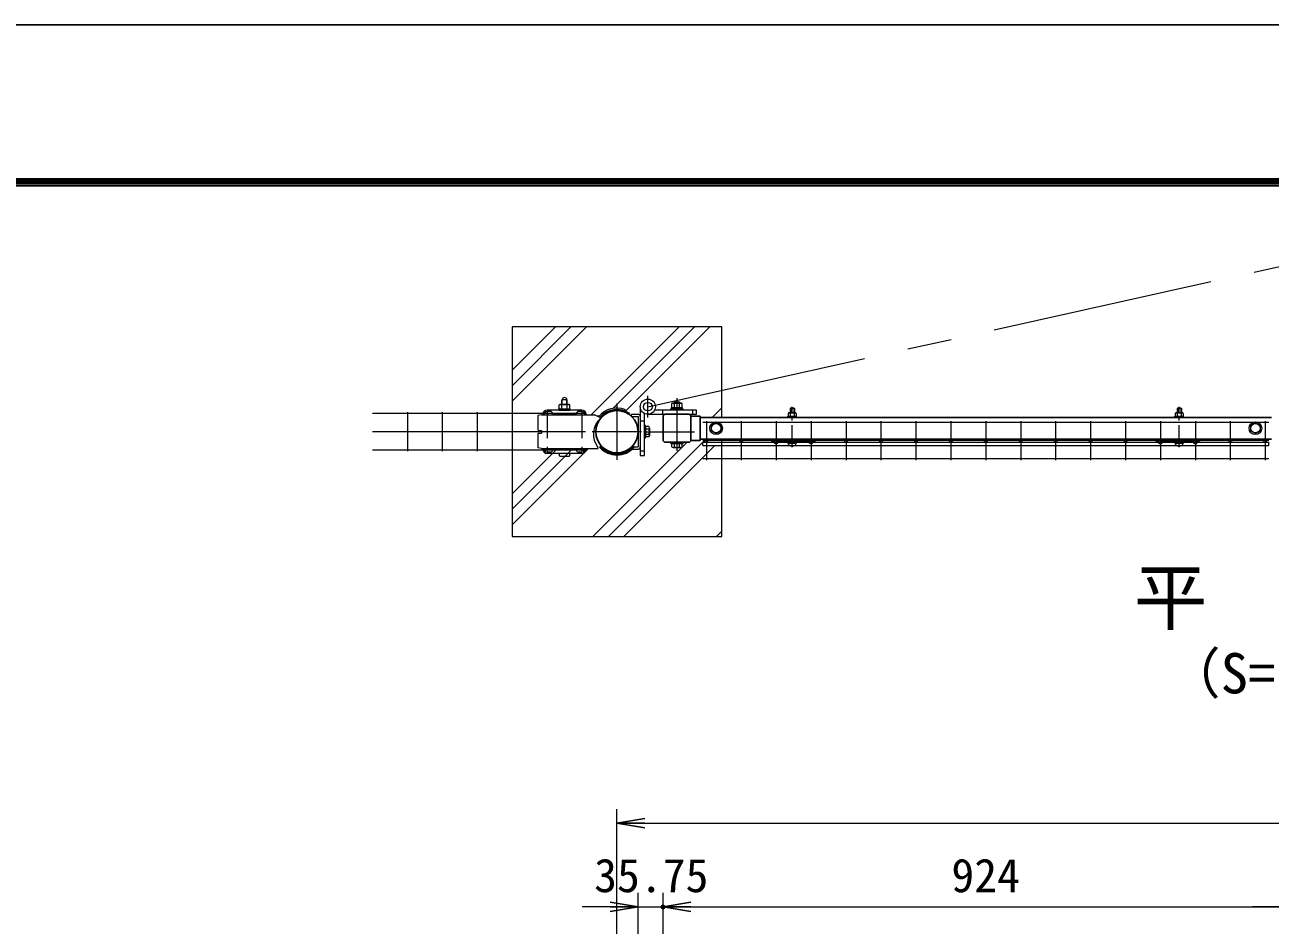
# Model space of a CAD drawing. Units: millimetres, scale not verified. Extents: x -4200 to 4200, y -2970 to 2970.
# Drawn here: x -605 to 1177, y 1682 to 2970 of the extents above; entities that cross this region are included whole.
import ezdxf
from ezdxf.enums import TextEntityAlignment as Align

# ---------------------------------------------------------------- set-up
doc = ezdxf.new("R2010")
doc.units = ezdxf.units.MM
doc.header["$LTSCALE"] = 10
doc.header["$PDMODE"] = 32
doc.header["$PDSIZE"] = 5
doc.linetypes.add('USER1', pattern=[50.8, 31.75, -6.35, 6.35, -6.35])
for name, color, linetype, lineweight in [('0-0_D-TTL-TXT', 7, 'Continuous', 25), ('0-1_D-BMK', 2, 'USER1', 13), ('0-2_D-STR1', 1, 'Continuous', 25), ('0-3_D-STR3', 3, 'Continuous', 13), ('0-4_D-STR2', 7, 'Continuous', 13), ('0-5_D-STR-DIM', 7, 'Continuous', 13), ('0-6_D-DCR-HCH', 7, 'Continuous', 13), ('0-C_D-TTL', 7, 'Continuous', 25)]:
    doc.layers.add(name, color=color, linetype=linetype, lineweight=lineweight)
doc.layers.add('0-A_0', color=7, linetype='Continuous')
doc.layers.add('0-B_Defpoints', color=6, linetype='Continuous')
doc.styles.add('ＭＳ ゴシック', font='')
doc.styles.get('ＭＳ ゴシック').set_extended_font_data('MS Gothic')

# ---------------------------------------------------------------- blocks, each defined once
blk = doc.blocks.new('_Open')
at = {"layer": '0-A_0'}
blk.add_line((-10, 1.667), (0, 0), dxfattribs=at)
blk.add_lwpolyline([(-10, -1.667), (0, 0), (-10, 0)], dxfattribs=at)
blk = doc.blocks.new('A$C89819078')
at = {"layer": '0-1_D-BMK'}
blk.add_line((0, -75), (0, 504), dxfattribs=at)
at = {"layer": '0-3_D-STR3'}
for p, q in [((-62.5, 367.5), (62.5, 367.5)), ((-62.5, 351.5), (-62.5, 367.5)), ((-57.5, 409.3), (-57.5, 367.5)), ((-57.5, 367.5), (57.5, 367.5)), ((-43.3, 417.5), (43.3, 417.5)), ((-23, 484), (-30, 477)), ((30, 477), (-30, 477)), ((-30, 477), (-30, 417.5)), ((-29.1, 409.3), (-29.1, 367.5)), ((-23, 484), (-23, 417.5)), ((23, 484), (-23, 484)), ((23, 484), (23, 417.5)), ((23, 484), (30, 477)), ((29.1, 409.3), (29.1, 367.5)), ((30, 477), (30, 417.5)), ((57.5, 409.3), (57.5, 367.5)), ((62.5, 351.5), (62.5, 367.5)), ((-62.5, 351.5), (62.5, 351.5)), ((-62.5, 0), (62.5, 0)), ((-62.5, -16), (-62.5, 0)), ((62.5, -16), (62.5, 0)), ((-62.5, -16), (62.5, -16)), ((-51.8, -16), (51.8, -16)), ((-51.8, -31.3), (-51.8, -16)), ((51.8, -31.6), (51.8, -16))]:
    blk.add_line(p, q, dxfattribs=at)
for centre, radius, start, end in [((-43.3, 401.1), 16.4, 30, 150), ((0, 361.7), 55.8, 58.543, 121.457), ((43.3, 401.1), 16.4, 30, 150), ((-32.8, -31.3), 19, 180, 253.92714), ((0.7, 85), 140, 253.92714, 285.41383), ((32.8, -31.6), 19, 285.41383, 0)]:
    blk.add_arc(centre, radius, start, end, dxfattribs=at)

msp = doc.modelspace()

# ---------------------------------------------------------------- linework, layer by layer
at = {"layer": '0-1_D-BMK'}
for p, q in [((286.62, 2424.02), (1219.85, 2631.19)), ((242.31, 2428.42), (242.31, 2347.92)), ((286.62, 2408.33), (286.62, 2439.7)), ((328.31, 2436.16), (328.31, 2360.67)), ((277.71, 2388.17), (206.91, 2388.17)), ((282.55, 2388.16), (353.35, 2388.16))]:
    msp.add_line(p, q, dxfattribs=at)
at = {"layer": '0-2_D-STR1'}
for p, q in [((308.31, 2409.97), (308.31, 2376.37)), ((345.11, 2413.17), (311.51, 2413.17)), ((361.31, 2410.61), (348.31, 2410.61)), ((361.31, 2410.61), (348.31, 2410.61)), ((348.31, 2376.37), (348.31, 2409.97)), ((361.31, 2410.61), (361.31, 2375.71)), ((361.31, 2410.61), (361.31, 2375.71)), ((1179.31, 2408.67), (361.31, 2408.66)), ((311.51, 2373.17), (345.11, 2373.17)), ((361.31, 2375.71), (348.31, 2375.71)), ((361.31, 2375.71), (348.31, 2375.71)), ((361.31, 2377.66), (1179.31, 2377.67))]:
    msp.add_line(p, q, dxfattribs=at)
msp.add_circle((242.31, 2388.17), 30.25, dxfattribs=at)
for centre, start, end in [((311.51, 2409.97), 90, 180), ((345.11, 2409.97), 0, 90), ((311.51, 2376.37), 180, 270), ((345.11, 2376.37), 270, 0)]:
    msp.add_arc(centre, 3.2, start, end, dxfattribs=at)
at = {"layer": '0-3_D-STR3'}
for p, q in [((159.81, 2420.77), (159.81, 2426.57)), ((161.53, 2427.27), (173.08, 2427.27)), ((163.31, 2427.27), (163.31, 2433.77)), ((171.31, 2433.77), (163.31, 2433.77)), ((163.56, 2420.77), (163.56, 2426.57)), ((163.99, 2427.27), (163.99, 2433.77)), ((170.63, 2427.27), (170.63, 2433.77)), ((171.06, 2420.77), (171.06, 2426.57)), ((171.31, 2427.27), (171.31, 2433.77)), ((174.81, 2420.77), (174.81, 2426.57)), ((320.81, 2422.77), (320.81, 2428.57)), ((322.53, 2429.27), (334.07, 2429.27)), ((324.31, 2430.16), (325.31, 2431.16)), ((324.31, 2429.27), (324.31, 2430.16)), ((324.56, 2422.77), (324.56, 2428.57)), ((331.31, 2429.27), (331.31, 2431.16)), ((332.06, 2422.77), (332.06, 2428.57)), ((332.31, 2429.27), (332.31, 2430.16)), ((335.81, 2422.77), (335.81, 2428.57)), ((134.31, 2412.17), (129.31, 2411.17)), ((129.31, 2411.17), (129.31, 2391.17)), ((134.31, 2412.17), (210.18, 2412.17)), ((136.31, 2413.17), (136.31, 2412.17)), ((138.31, 2413.17), (138.31, 2412.17)), ((192.31, 2419.17), (142.31, 2419.17)), ((146.81, 2417.17), (142.31, 2417.17)), ((182.91, 2413.17), (151.71, 2413.17)), ((175.31, 2419.17), (159.31, 2419.17)), ((159.81, 2420.77), (174.81, 2420.77)), ((159.81, 2419.17), (174.81, 2419.17)), ((175.31, 2419.17), (175.31, 2420.77)), ((192.31, 2417.17), (187.81, 2417.17)), ((196.31, 2413.17), (196.31, 2412.17)), ((198.31, 2413.17), (198.31, 2412.17)), ((217.87, 2408.58), (210.18, 2412.17)), ((216.74, 2410.34), (214.1, 2410.34)), ((255.77, 2417.03), (253.84, 2419.99)), ((259.66, 2412.95), (260.58, 2414.26)), ((263.27, 2409.96), (272.57, 2409.96)), ((272.57, 2409.96), (272.57, 2366.36)), ((281.77, 2354.31), (281.77, 2414.31)), ((356.33, 2419.17), (296.33, 2419.17)), ((307.33, 2419.17), (307.33, 2413.17)), ((319.31, 2419.17), (319.31, 2420.77)), ((319.31, 2420.77), (337.31, 2420.77)), ((337.31, 2419.17), (319.31, 2419.17)), ((320.61, 2420.77), (336.01, 2420.77)), ((320.81, 2422.77), (335.81, 2422.77)), ((327.24, 2420.77), (328.39, 2422.77)), ((327.93, 2420.77), (329.09, 2422.77)), ((336.01, 2420.77), (336.01, 2422.77)), ((337.31, 2419.17), (337.31, 2420.77)), ((350.33, 2419.17), (350.33, 2413.17)), ((130.31, 2390.17), (134.31, 2390.17)), ((134.31, 2390.17), (134.31, 2386.17)), ((281.77, 2403.31), (275.77, 2403.31)), ((283.37, 2379.16), (283.37, 2397.16)), ((287.79, 2395.66), (283.37, 2395.66)), ((283.37, 2395.66), (283.37, 2380.66)), ((287.79, 2391.92), (283.37, 2391.92)), ((288.87, 2393.79), (288.87, 2382.53)), ((384.31, 2400.91), (377.31, 2396.87)), ((377.31, 2396.87), (377.31, 2389.45)), ((384.31, 2385.41), (377.31, 2389.45)), ((384.31, 2400.91), (391.31, 2396.87)), ((384.31, 2385.41), (391.31, 2389.45)), ((391.31, 2396.87), (391.31, 2389.45)), ((1156.31, 2400.92), (1149.31, 2396.87)), ((1149.31, 2396.87), (1149.31, 2389.46)), ((1156.31, 2385.42), (1149.31, 2389.46)), ((1156.31, 2400.92), (1163.31, 2396.87)), ((1156.31, 2385.42), (1163.31, 2389.46)), ((1163.31, 2396.87), (1163.31, 2389.46)), ((129.31, 2385.17), (129.31, 2365.17)), ((130.31, 2386.17), (134.31, 2386.17)), ((283.37, 2379.16), (281.77, 2379.16)), ((287.79, 2384.4), (283.37, 2384.4)), ((287.79, 2380.66), (283.37, 2380.66)), ((319.31, 2373.17), (337.31, 2373.17)), ((319.31, 2371.17), (319.31, 2373.17)), ((319.31, 2371.17), (337.31, 2371.17)), ((320.81, 2366.75), (320.81, 2371.17)), ((320.81, 2371.17), (335.81, 2371.17)), ((324.56, 2366.75), (324.56, 2371.17)), ((332.07, 2366.75), (332.07, 2371.17)), ((335.81, 2366.75), (335.81, 2371.17)), ((337.31, 2371.17), (337.31, 2373.17)), ((463.59, 2375.7), (464.64, 2376.91)), ((463.59, 2375.7), (468.3, 2371.64)), ((464.64, 2376.91), (469.35, 2372.86)), ((473.23, 2374.7), (471.24, 2372.88)), ((474.31, 2373.51), (472.32, 2371.7)), ((476.81, 2375.11), (474.31, 2375.11)), ((516.31, 2373.51), (474.31, 2373.51)), ((513.81, 2376.91), (476.81, 2376.91)), ((476.81, 2375.11), (476.81, 2376.91)), ((476.81, 2375.11), (513.81, 2375.11)), ((480.31, 2375.11), (480.31, 2373.51)), ((510.31, 2375.11), (510.31, 2373.51)), ((513.81, 2375.11), (513.81, 2376.91)), ((516.31, 2375.11), (513.81, 2375.11)), ((516.31, 2373.51), (518.29, 2371.7)), ((517.38, 2374.7), (519.37, 2372.88)), ((525.98, 2376.91), (521.27, 2372.86)), ((527.02, 2375.7), (522.31, 2371.64)), ((527.02, 2375.7), (525.98, 2376.91)), ((1013.59, 2375.7), (1014.64, 2376.92)), ((1013.59, 2375.7), (1018.3, 2371.65)), ((1014.64, 2376.92), (1019.35, 2372.86)), ((1023.23, 2374.7), (1021.24, 2372.89)), ((1024.31, 2373.52), (1022.32, 2371.7)), ((1026.81, 2375.12), (1024.31, 2375.12)), ((1066.31, 2373.52), (1024.31, 2373.52)), ((1063.81, 2376.92), (1026.81, 2376.92)), ((1026.81, 2375.12), (1026.81, 2376.92)), ((1026.81, 2375.12), (1063.81, 2375.12)), ((1030.31, 2375.12), (1030.31, 2373.52)), ((1060.31, 2375.12), (1060.31, 2373.52)), ((1063.81, 2375.12), (1063.81, 2376.92)), ((1066.31, 2375.12), (1063.81, 2375.12)), ((1066.31, 2373.52), (1068.29, 2371.7)), ((1067.38, 2374.7), (1069.37, 2372.89)), ((1075.98, 2376.92), (1071.27, 2372.86)), ((1077.02, 2375.7), (1072.31, 2371.65)), ((1077.02, 2375.7), (1075.98, 2376.92)), ((134.31, 2364.17), (129.31, 2365.17)), ((134.31, 2364.17), (215.09, 2364.17)), ((136.31, 2363.17), (136.31, 2364.17)), ((138.31, 2363.17), (138.31, 2364.17)), ((146.81, 2359.17), (142.31, 2359.17)), ((192.31, 2357.17), (142.31, 2357.17)), ((182.91, 2363.17), (151.71, 2363.17)), ((175.31, 2357.17), (159.31, 2357.17)), ((160.79, 2353.17), (173.83, 2353.17)), ((192.31, 2359.17), (187.81, 2359.17)), ((196.31, 2363.17), (196.31, 2364.17)), ((198.31, 2363.17), (198.31, 2364.17)), ((215.09, 2365.77), (215.09, 2364.17)), ((217.52, 2365.87), (219.94, 2367.8)), ((263.27, 2366.36), (272.57, 2366.36)), ((267.1, 2365.87), (264.68, 2367.8)), ((281.77, 2360.31), (275.77, 2360.31)), ((322.68, 2365.67), (333.94, 2365.67))]:
    msp.add_line(p, q, dxfattribs=at)
for points in [[(324.31, 2430.16), (332.31, 2430.16), (331.31, 2431.16)], [(325.31, 2429.27), (325.31, 2431.16), (331.31, 2431.16)], [(159.31, 2419.17), (159.31, 2420.77), (175.31, 2420.77)], [(263.27, 2409.96), (263.27, 2413.16), (272.57, 2413.16)], [(275.77, 2424.02), (275.77, 2354.31), (281.77, 2354.31)], [(286.62, 2413.17), (356.33, 2413.17), (356.33, 2419.17)], [(320.61, 2420.77), (320.61, 2422.77), (336.01, 2422.77)], [(283.37, 2397.16), (281.77, 2397.16), (281.77, 2379.16)], [(263.27, 2366.36), (263.27, 2363.16), (272.57, 2363.16)]]:
    msp.add_lwpolyline(points, dxfattribs=at)
for centre, radius in [((286.62, 2424.02), 10.85), ((286.62, 2424.02), 6.15), ((384.31, 2393.16), 9), ((384.31, 2393.16), 6.71), ((1156.31, 2393.16), 9), ((1156.31, 2393.17), 6.71)]:
    msp.add_circle(centre, radius, dxfattribs=at)
for centre, radius, start, end in [((161.69, 2424.42), 2.85, 48.83491, 131.16509), ((167.31, 2416.87), 10.39, 68.85295, 111.14705), ((167.31, 2433.77), 3.4, 0, 180), ((172.94, 2424.42), 2.85, 48.86505, 131.13495), ((322.68, 2426.42), 2.85, 48.83491, 131.16509), ((328.31, 2418.87), 10.39, 68.85295, 111.14705), ((333.93, 2426.42), 2.85, 48.86505, 131.13495), ((142.31, 2413.17), 6, 90, 180), ((142.31, 2413.17), 4, 90, 180), ((146.81, 2413.17), 4, 11.53696, 90), ((151.71, 2414.17), 1, 191.53696, 270), ((182.91, 2414.17), 1, 270, 348.46304), ((187.81, 2413.17), 4, 90, 168.46304), ((192.31, 2413.17), 6, 0, 90), ((192.31, 2413.17), 4, 0, 90), ((238.85, 2384.5), 30.25, 131.88087, 218.25418), ((242.31, 2388.17), 33.85, 70.08458, 139.07477), ((242.31, 2388.17), 31.85, 55, 140.12918), ((242.31, 2388.17), 30.25, 55, 142.44818), ((272.57, 2409.96), 3.2, 0.0002, 90.0002), ((130.31, 2391.17), 1, 180, 270), ((286.71, 2393.79), 2.16, 300, 60), ((281.79, 2388.16), 7.08, 327.93138, 32.06862), ((130.31, 2385.17), 1, 90, 180), ((286.71, 2382.53), 2.16, 300, 60), ((470.28, 2373.94), 3.03, 229.26306, 312.38462), ((470.28, 2373.94), 1.43, 229.26306, 312.38462), ((474.31, 2373.51), 1.6, 90.0002, 132.38462), ((516.31, 2373.51), 1.6, 47.61578, 90.0002), ((520.33, 2373.94), 3.03, 227.61578, 310.73734), ((520.33, 2373.94), 1.43, 227.61578, 310.73734), ((1020.28, 2373.94), 3.03, 229.26306, 312.38462), ((1020.28, 2373.94), 1.43, 229.26306, 312.38462), ((1024.31, 2373.52), 1.6, 90.0002, 132.38462), ((1066.31, 2373.52), 1.6, 47.61578, 90.0002), ((1070.33, 2373.94), 3.03, 227.61578, 310.73734), ((1070.33, 2373.94), 1.43, 227.61578, 310.73734), ((142.31, 2363.17), 6, 180, 270), ((142.31, 2363.17), 4, 180, 270), ((146.81, 2363.17), 4, 270, 348.46304), ((151.71, 2362.17), 1, 90, 168.46304), ((182.91, 2362.17), 1, 11.53696, 90), ((187.81, 2363.17), 4, 191.53696, 270), ((192.31, 2363.17), 4, 270, 0), ((192.31, 2363.17), 6, 270, 0), ((242.31, 2388.14), 33.33, 221.93268, 318.06732), ((242.31, 2388), 31.68, 221.90388, 318.09612), ((242.31, 2388.16), 30.24, 222.31822, 317.70377), ((272.57, 2366.36), 3.2, 270.0002, 0.0002), ((322.68, 2367.83), 2.16, 210, 330), ((328.31, 2372.75), 7.08, 237.93138, 302.06862), ((333.94, 2367.83), 2.16, 210, 330)]:
    msp.add_arc(centre, radius, start, end, dxfattribs=at)
for centre, start_param, end_param in [((160.79, 2357.97), 1.7382444, 3.1415927), ((173.83, 2357.97), 3.1415927, 4.5449409)]:
    msp.add_ellipse(centre, major_axis=(0, 4.8), ratio=0.3125, start_param=start_param, end_param=end_param, dxfattribs=at)
at = {"layer": '0-4_D-STR2'}
for p, q in [((197.31, 2414.36), (-107.69, 2414.36)), ((-57.69, 2416.17), (-57.69, 2360.17)), ((-7.69, 2416.17), (-7.69, 2360.17)), ((42.31, 2416.17), (42.31, 2360.17)), ((92.31, 2416.17), (92.31, 2360.17)), ((142.31, 2416.17), (142.31, 2378.74)), ((192.31, 2416.17), (192.31, 2378.74)), ((1175.31, 2401.61), (365.31, 2401.61)), ((370.31, 2403.41), (370.31, 2347.41)), ((420.31, 2403.41), (420.31, 2347.41)), ((470.31, 2403.41), (470.31, 2347.41)), ((520.31, 2403.41), (520.31, 2347.41)), ((570.31, 2403.41), (570.31, 2347.41)), ((620.31, 2403.41), (620.31, 2347.41)), ((670.31, 2403.41), (670.31, 2347.41)), ((720.31, 2403.41), (720.31, 2347.41)), ((770.31, 2403.41), (770.31, 2347.41)), ((820.31, 2403.41), (820.31, 2347.41)), ((870.31, 2403.41), (870.31, 2347.41)), ((920.31, 2403.41), (920.31, 2347.41)), ((970.31, 2403.41), (970.31, 2347.41)), ((1020.31, 2403.41), (1020.31, 2347.41)), ((1070.31, 2403.41), (1070.31, 2347.41)), ((1120.31, 2403.41), (1120.31, 2347.41)), ((1170.31, 2403.41), (1170.31, 2347.41)), ((197.31, 2388.17), (-107.69, 2388.17)), ((1175.31, 2375.41), (365.31, 2375.41)), ((365.31, 2373.16), (1175.31, 2373.17)), ((365.31, 2368.66), (365.31, 2373.16)), ((1175.31, 2368.67), (1175.31, 2373.17)), ((197.31, 2361.97), (-107.69, 2361.97)), ((142.31, 2366.74), (142.31, 2360.17)), ((192.31, 2366.74), (192.31, 2360.17)), ((365.31, 2368.66), (1175.31, 2368.67)), ((1175.31, 2349.22), (365.31, 2349.22))]:
    msp.add_line(p, q, dxfattribs=at)
for centre in [(370.31, 2375.41), (420.31, 2375.41), (470.31, 2375.41), (520.31, 2375.41), (570.31, 2375.41), (620.31, 2375.41), (670.31, 2375.41), (720.31, 2375.41), (770.31, 2375.41), (820.31, 2375.41), (870.31, 2375.42), (920.31, 2375.42), (970.31, 2375.42), (1020.31, 2375.42), (1070.31, 2375.42), (1120.31, 2375.42), (1170.31, 2375.42)]:
    msp.add_circle(centre, 2.25, dxfattribs=at)
at = {"layer": '0-5_D-STR-DIM'}
for p, q in [((242.31, 1498.46), (242.31, 1848.22)), ((282.31, 1828.22), (2202.31, 1828.22)), ((272.56, 1455.22), (272.56, 1728.22)), ((308.31, 1378.22), (308.31, 1728.22)), ((308.31, 1378.22), (308.31, 1728.22)), ((232.56, 1708.22), (192.56, 1708.22)), ((272.56, 1708.22), (308.31, 1708.22)), ((348.31, 1708.22), (1192.31, 1708.22)), ((348.31, 1708.22), (388.31, 1708.22)), ((1192.31, 1708.22), (1152.31, 1708.22))]:
    msp.add_line(p, q, dxfattribs=at)
msp.add_lwpolyline([(392.31, 2408.66), (392.31, 2538.17), (92.31, 2538.17), (92.31, 2238.17), (392.31, 2238.17), (392.31, 2377.66)], dxfattribs=at)
at = {"layer": '0-6_D-DCR-HCH'}
for p, q in [((92.31, 2431.84), (198.64, 2538.17)), ((92.31, 2453.94), (176.54, 2538.17)), ((92.31, 2476.04), (154.44, 2538.17)), ((205.22, 2412.17), (331.22, 2538.17)), ((236.59, 2421.44), (353.32, 2538.17)), ((255.1, 2417.86), (375.41, 2538.17)), ((378.49, 2408.66), (392.31, 2422.48)), ((207.99, 2238.17), (342.99, 2373.17)), ((230.09, 2238.17), (368.26, 2376.33)), ((369.39, 2377.46), (369.59, 2377.66)), ((92.31, 2255.07), (201.41, 2364.17)), ((92.31, 2277.16), (179.32, 2364.17)), ((92.31, 2299.26), (157.22, 2364.17)), ((252.19, 2238.17), (382.69, 2368.66)), ((384.77, 2238.17), (392.31, 2245.71))]:
    msp.add_line(p, q, dxfattribs=at)
at = {"layer": '0-B_Defpoints'}
msp.add_point((308.31, 1708.22), dxfattribs=at)
at = {"layer": '0-C_D-TTL', "color": 2}
msp.add_lwpolyline([(-4199.68, 2970.23), (4200.32, 2970.23), (4200.32, -2969.77), (-4199.68, -2969.77)], close=True, dxfattribs=at)
at = {"layer": '0-C_D-TTL'}
for points in [[(-3929.68, 2750.23), (3930.32, 2750.23), (3930.32, -2749.77), (-3929.68, -2749.77)], [(-3927.18, 2747.73), (3927.82, 2747.73), (3927.82, -2747.27), (-3927.18, -2747.27)], [(-3924.68, 2745.23), (3925.32, 2745.23), (3925.32, -2744.77), (-3924.68, -2744.77)], [(-3922.18, 2742.73), (3922.82, 2742.73), (3922.82, -2742.27), (-3922.18, -2742.27)], [(-3919.68, 2740.23), (3920.32, 2740.23), (3920.32, -2739.77), (-3919.68, -2739.77)]]:
    msp.add_lwpolyline(points, close=True, dxfattribs=at)

# ---------------------------------------------------------------- block references
at = {"layer": '0-5_D-STR-DIM'}
for name, p, xscale, yscale in [('A$C89819078', (493.31, 2373.51), 0.1, 0.1), ('A$C89819078', (1047.31, 2373.52), 0.1, 0.1), ('_Open', (272.56, 1708.22), 4, 4)]:
    msp.add_blockref(name, p, dxfattribs=dict(at, xscale=xscale, yscale=yscale))
at = {"layer": '0-5_D-STR-DIM', "xscale": 4, "yscale": 4, "rotation": 180}
for p in [(242.31, 1828.22), (308.31, 1708.22), (308.31, 1708.22)]:
    msp.add_blockref('_Open', p, dxfattribs=at)

# ---------------------------------------------------------------- texts
at = {"layer": '0-0_D-TTL-TXT', "style": 'ＭＳ ゴシック'}
for s, height, p in [('平\u3000面\u3000図', 76.98, (982.41, 2089.7)), ('（S=1／20）', 57.7, (1027.9, 1996.5))]:
    msp.add_text(s, height=height, dxfattribs=at).set_placement(p, align=Align.BOTTOM_LEFT)
at = {"layer": '0-5_D-STR-DIM', "style": 'ＭＳ ゴシック'}
for s, p in [('35.75', (209.71, 1714.96)), ('924', (721.06, 1714.96))]:
    msp.add_text(s, height=48.09, dxfattribs=at).set_placement(p, align=Align.BOTTOM_LEFT)

doc.saveas('drawing.dxf')
